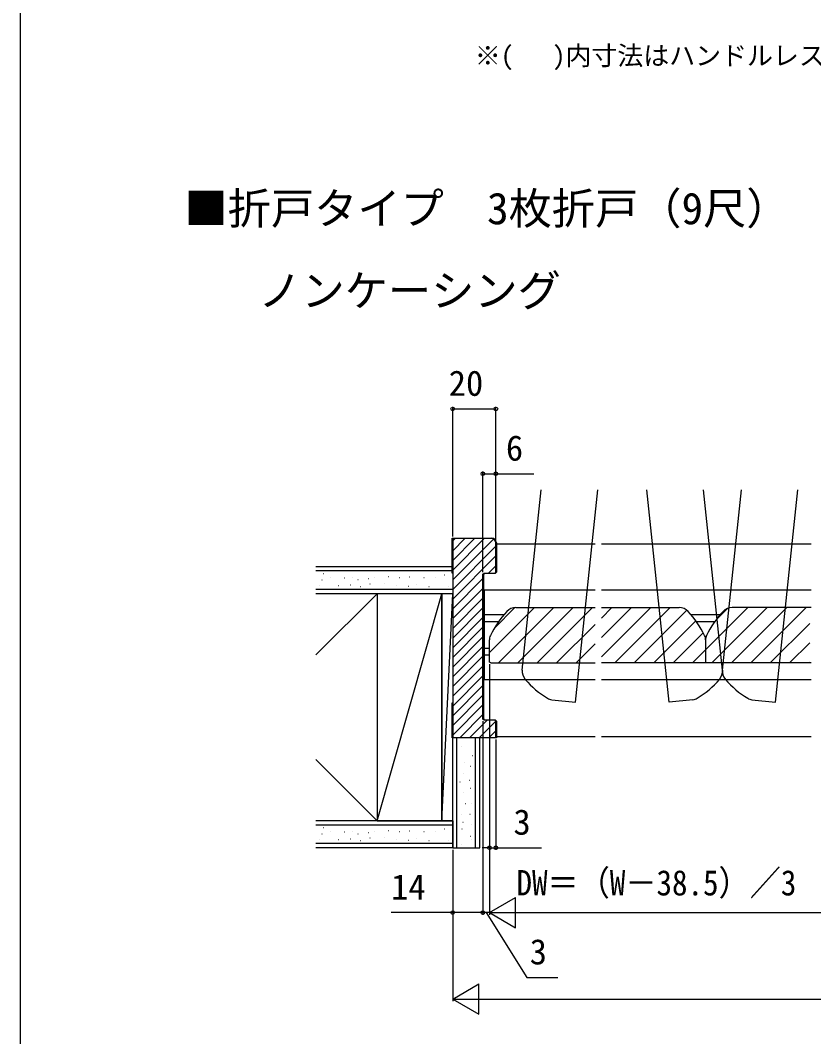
# Model space of a CAD drawing. Units: millimetres, scale not verified. Extents: x -700 to 700, y -1044 to 1040.
# Drawn here: x -700 to -333, y 10.1 to 480.2 of the extents above; entities that cross this region are included whole.
import ezdxf
from ezdxf.enums import TextEntityAlignment as Align

# ---------------------------------------------------------------- set-up
doc = ezdxf.new("R2010")
doc.units = ezdxf.units.MM
doc.header["$LTSCALE"] = 6
for name, color, linetype in [('0-2_USER1', 3, 'Continuous'), ('0-3_YKK_11', 7, 'Continuous'), ('0-4_YKK_12', 2, 'Continuous'), ('0-7_YKK_D', 6, 'Continuous'), ('0-8_YKK_ZWAK', 7, 'Continuous'), ('0-9_YSS_K', 3, 'Continuous')]:
    doc.layers.add(name, color=color, linetype=linetype)
doc.styles.add('ＭＳ ゴシック', font='')
doc.styles.get('ＭＳ ゴシック').set_extended_font_data('MS Gothic')

msp = doc.modelspace()

# ---------------------------------------------------------------- linework, layer by layer
at = {"layer": '0-3_YKK_11'}
for p, q in [((-500.2, 240.7), (-482, 240.7)), ((-500.2, 224.5), (-500.2, 240.7)), ((-479.8, 238.5), (-479.8, 224.917)), ((-500, 224.5), (-500.2, 224.5)), ((-500.2, 164.5), (-500, 164.5))]:
    msp.add_line(p, q, dxfattribs=at)
for points in [[(-482, 240.5), (-500, 240.5), (-500, 219.5)], [(-500, 219.5), (-500, 148.5), (-480, 148.5), (-480, 156), (-480.5, 156.5), (-485.5, 156.5), (-486, 157), (-486, 224), (-485.5, 224.5), (-480.5, 224.5), (-480, 225), (-480, 238.5)], [(-479.8, 224.917), (-480.417, 224.3), (-485.417, 224.3), (-485.8, 223.917), (-485.8, 157.083), (-485.417, 156.7), (-480.417, 156.7), (-479.8, 156.083), (-479.8, 148.3), (-500.2, 148.3), (-500.2, 164.5)]]:
    msp.add_lwpolyline(points, dxfattribs=at)
for radius in [2.2, 2]:
    msp.add_arc((-482, 238.5), radius, 0.00001, 89.99999, dxfattribs=at)
at = {"layer": '0-4_YKK_12'}
for p, q in [((-467.791, 179.703), (-459.006, 263)), ((-443.218, 164.802), (-432.862, 263)), ((-399.782, 164.802), (-410.138, 263)), ((-375.209, 179.703), (-383.994, 263)), ((-375.209, 179.703), (-366.425, 263)), ((-350.637, 164.802), (-340.281, 263)), ((-480, 238), (-434.15, 238)), ((-431.15, 238), (-334.15, 238)), ((-434.15, 216.7), (-485.5, 216.7)), ((-485.5, 216.7), (-485.5, 175.3)), ((-334.15, 216.7), (-431.15, 216.7)), ((-483, 187.819), (-462.219, 208.6)), ((-480.688, 199.111), (-471.218, 208.581)), ((-478.839, 183), (-453.239, 208.6)), ((-470.758, 208.6), (-434.15, 208.6)), ((-469.859, 183), (-444.259, 208.6)), ((-460.878, 183), (-435.278, 208.6)), ((-431.15, 208.6), (-395.242, 208.6)), ((-431.15, 203.748), (-426.298, 208.6)), ((-431.15, 194.768), (-417.318, 208.6)), ((-431.15, 185.788), (-408.338, 208.6)), ((-424.957, 183), (-399.357, 208.6)), ((-415.977, 183), (-391.651, 207.327)), ((-383, 189.036), (-363.436, 208.6)), ((-380.056, 183), (-354.456, 208.6)), ((-378.335, 202.682), (-372.792, 208.225)), ((-371.076, 183), (-345.476, 208.6)), ((-334.15, 208.6), (-370.758, 208.6)), ((-362.096, 183), (-336.496, 208.6)), ((-485.5, 205.35), (-476.557, 205.35)), ((-485.5, 202.15), (-478.998, 202.15)), ((-406.997, 183), (-387.518, 202.479)), ((-389.443, 205.35), (-376.218, 205.35)), ((-387.002, 202.15), (-378.718, 202.15)), ((-451.898, 183), (-434.15, 200.748)), ((-353.115, 183), (-334.85, 201.265)), ((-483, 183.326), (-483, 193.6)), ((-398.017, 183), (-384.099, 196.918)), ((-383, 193.6), (-383, 183)), ((-485.5, 189.85), (-483, 189.85)), ((-442.918, 183), (-434.15, 191.768)), ((-389.036, 183), (-383, 189.036)), ((-344.135, 183), (-334.85, 192.285)), ((-485.5, 186.65), (-483, 186.65)), ((-482.3, 183), (-483, 183.326)), ((-482.3, 183), (-434.15, 183)), ((-334.15, 183), (-383, 183)), ((-335.155, 183), (-334.85, 183.305)), ((-485.5, 175.3), (-434.15, 175.3)), ((-431.15, 175.3), (-334.15, 175.3)), ((-454.157, 165.956), (-443.218, 164.802)), ((-388.843, 165.956), (-399.782, 164.802)), ((-361.576, 165.956), (-350.637, 164.802)), ((-480, 149), (-434.15, 149)), ((-431.15, 149), (-334.15, 149))]:
    msp.add_line(p, q, dxfattribs=at)
msp.add_lwpolyline([(-383, 193.6), (-383, 183), (-431.15, 183)], dxfattribs=at)
for centre, radius, start, end in [((-470.758, 202.9), 5.7, 90, 136.77834), ((-395.242, 202.9), 5.7, 43.22166, 90), ((-370.758, 202.9), 5.7, 90, 136.77834), ((-443.067, 176.877), 43.7, 136.77834, 154.60847), ((-422.933, 176.877), 43.7, 25.39153, 43.22166), ((-343.067, 176.877), 43.7, 136.77834, 154.60847), ((-478.3, 193.6), 4.7, 154.60847, 180), ((-387.7, 193.6), 4.7, 360, 25.39153), ((-378.3, 193.6), 4.7, 154.60847, 180), ((-462.122, 179.105), 5.7, 173.98, 220.75834), ((-380.878, 179.105), 5.7, 319.24166, 6.02), ((-369.541, 179.105), 5.7, 173.98, 220.75834), ((-433.338, 203.914), 43.7, 220.75834, 238.58847), ((-409.662, 203.914), 43.7, 301.41153, 319.24166), ((-340.757, 203.914), 43.7, 220.75834, 238.58847), ((-453.664, 170.63), 4.7, 238.58847, 263.98), ((-389.336, 170.63), 4.7, 276.02, 301.41153), ((-361.083, 170.63), 4.7, 238.58847, 263.98)]:
    msp.add_arc(centre, radius, start, end, dxfattribs=at)
at = {"layer": '0-7_YKK_D'}
for p, q in [((-500, 241.5), (-500, 301.5)), ((-480, 239.5), (-480, 301.5)), ((-500, 300.5), (-480, 300.5)), ((-486, 225), (-486, 271.5)), ((-480, 239.5), (-480, 271.5)), ((-483, 182.326), (-483, 66.5)), ((-483, 182.326), (-483, 66.5)), ((-483, 182.326), (-483, 96.5)), ((-486, 156), (-486, 66.5)), ((-486, 156), (-486, 66.5)), ((-480, 147.5), (-480, 96.5)), ((-500, 96.5), (-500, 66.5)), ((-500, 96.48), (-500, 26.5)), ((-483, 97.5), (-486.4, 97.5)), ((-483, 97.5), (-480, 97.5)), ((-480, 97.5), (-458.927, 97.5)), ((-483, 67.5), (-470.876, 74.5)), ((-470.876, 60.5), (-470.876, 74.5)), ((-486, 67.5), (-489.4, 67.5)), ((-483, 67.5), (-486, 67.5)), ((-483, 67.5), (-486, 67.5)), ((-483, 67.5), (-479.6, 67.5)), ((-483, 67.5), (-470.876, 60.5)), ((-483, 67.5), (-458.751, 67.5)), ((-469, 67.5), (-297, 67.5)), ((-500, 27.5), (-487.876, 34.5)), ((-487.876, 20.5), (-487.876, 34.5)), ((-500, 27.5), (-487.876, 20.5)), ((-500, 27.5), (-475.751, 27.5)), ((-486, 27.5), (124.5, 27.5))]:
    msp.add_line(p, q, dxfattribs=at)
for points in [[(-486, 270.5), (-480, 270.5), (-462.509, 270.5)], [(-486, 67.5), (-500, 67.5), (-528.491, 67.5)], [(-484.5, 67.5), (-465.685, 37.5), (-451.412, 37.5)]]:
    msp.add_lwpolyline(points, dxfattribs=at)
for centre in [(-500, 300.5), (-480, 300.5), (-486, 270.5), (-480, 270.5), (-483, 97.5), (-480, 97.5), (-500, 67.5), (-486, 67.5), (-486, 67.5)]:
    msp.add_circle(centre, 0.85, dxfattribs=at)
at = {"layer": '0-8_YKK_ZWAK'}
msp.add_line((-700, 995.5), (-700, -1044.5), dxfattribs=at)
at = {"layer": '0-9_YSS_K'}
for p, q in [((-500, 239.381), (-498.881, 240.5)), ((-500, 234.89), (-494.39, 240.5)), ((-500, 230.4), (-489.9, 240.5)), ((-500, 225.91), (-485.41, 240.5)), ((-500, 221.42), (-481.123, 240.297)), ((-500, 216.93), (-480, 236.93)), ((-500, 212.44), (-480, 232.44)), ((-500, 227.5), (-563.319, 227.5)), ((-500, 227.5), (-500, 215)), ((-483.45, 224.5), (-480, 227.95)), ((-500, 225.5), (-563.319, 225.5)), ((-560.513, 221.432), (-560.413, 221.432)), ((-559.717, 224.296), (-559.617, 224.296)), ((-556.692, 222.386), (-556.592, 222.386)), ((-550.048, 222.294), (-549.948, 222.294)), ((-546.385, 222.294), (-546.285, 222.294)), ((-543.838, 221.499), (-543.738, 221.499)), ((-539.061, 221.976), (-538.961, 221.976)), ((-536.036, 222.613), (-535.936, 222.613)), ((-529.827, 222.931), (-529.727, 222.931)), ((-524.732, 222.454), (-524.632, 222.454)), ((-520.114, 222.772), (-520.014, 222.772)), ((-513.268, 222.454), (-513.168, 222.454)), ((-507.855, 222.294), (-507.755, 222.294)), ((-503.874, 223.727), (-503.774, 223.727)), ((-500, 207.95), (-486, 221.95)), ((-500, 217), (-563.319, 217)), ((-561.628, 218.885), (-561.528, 218.885)), ((-552.913, 218.793), (-552.813, 218.793)), ((-547.341, 219.111), (-547.241, 219.111)), ((-542.723, 218.315), (-542.623, 218.315)), ((-538.265, 219.589), (-538.165, 219.589)), ((-538.265, 219.589), (-538.165, 219.589)), ((-531.737, 219.589), (-531.637, 219.589)), ((-526.165, 218.952), (-526.065, 218.952)), ((-520.592, 218.475), (-520.492, 218.475)), ((-516.93, 219.27), (-516.83, 219.27)), ((-511.039, 218.315), (-510.939, 218.315)), ((-501.963, 218.156), (-501.863, 218.156)), ((-500, 203.459), (-486, 217.459)), ((-535, 215), (-563.319, 186.681)), ((-500, 215), (-563.319, 215)), ((-535, 110), (-505, 215)), ((-505, 110), (-500, 215)), ((-500, 198.969), (-486, 212.969)), ((-500, 194.479), (-486, 208.479)), ((-500, 189.989), (-486, 203.989)), ((-500, 185.499), (-486, 199.499)), ((-500, 181.009), (-486, 195.009)), ((-500, 176.519), (-486, 190.519)), ((-500, 172.029), (-486, 186.029)), ((-500, 167.538), (-486, 181.538)), ((-500, 163.048), (-486, 177.048)), ((-500, 158.558), (-486, 172.558)), ((-500, 154.068), (-486, 168.068)), ((-500, 149.578), (-486, 163.578)), ((-496.588, 148.5), (-486, 159.088)), ((-492.098, 148.5), (-484.098, 156.5)), ((-487.608, 148.5), (-480.054, 156.054)), ((-483.117, 148.5), (-480, 151.617)), ((-500, 97.5), (-500, 148.5)), ((-498, 97.5), (-498, 148.5)), ((-489.5, 97.5), (-489.5, 148.5)), ((-487.5, 97.5), (-487.5, 148.5)), ((-495.948, 144.22), (-495.848, 144.22)), ((-535, 110), (-563.319, 138.319)), ((-494.706, 137.126), (-494.606, 137.126)), ((-490.98, 140.141), (-490.88, 140.141)), ((-494.883, 131.806), (-494.783, 131.806)), ((-491.69, 135.175), (-491.59, 135.175)), ((-496.657, 127.904), (-496.557, 127.904)), ((-492.222, 128.791), (-492.122, 128.791)), ((-494.883, 122.939), (-494.783, 122.939)), ((-491.868, 125.067), (-491.768, 125.067)), ((-494.174, 117.973), (-494.074, 117.973)), ((-491.513, 117.973), (-491.413, 117.973)), ((-492.045, 113.008), (-491.945, 113.008)), ((-500, 110), (-563.319, 110)), ((-500, 110), (-500, 97.5)), ((-496.125, 112.653), (-496.025, 112.653)), ((-495.238, 109.284), (-495.138, 109.284)), ((-495.238, 109.284), (-495.138, 109.284)), ((-491.513, 108.397), (-491.413, 108.397)), ((-500, 108), (-563.319, 108)), ((-560.513, 103.932), (-560.413, 103.932)), ((-559.717, 106.796), (-559.617, 106.796)), ((-556.692, 104.886), (-556.592, 104.886)), ((-550.048, 104.794), (-549.948, 104.794)), ((-546.385, 104.794), (-546.285, 104.794)), ((-543.838, 103.999), (-543.738, 103.999)), ((-539.061, 104.476), (-538.961, 104.476)), ((-536.036, 105.113), (-535.936, 105.113)), ((-529.827, 105.431), (-529.727, 105.431)), ((-524.732, 104.954), (-524.632, 104.954)), ((-520.114, 105.272), (-520.014, 105.272)), ((-513.268, 104.954), (-513.168, 104.954)), ((-507.855, 104.794), (-507.755, 104.794)), ((-503.874, 106.227), (-503.774, 106.227)), ((-495.77, 106.269), (-495.67, 106.269)), ((-500, 99.5), (-563.319, 99.5)), ((-561.628, 101.385), (-561.528, 101.385)), ((-552.913, 101.293), (-552.813, 101.293)), ((-547.341, 101.611), (-547.241, 101.611)), ((-542.723, 100.815), (-542.623, 100.815)), ((-538.265, 102.089), (-538.165, 102.089)), ((-538.265, 102.089), (-538.165, 102.089)), ((-531.737, 102.089), (-531.637, 102.089)), ((-526.165, 101.452), (-526.065, 101.452)), ((-520.592, 100.975), (-520.492, 100.975)), ((-516.93, 101.77), (-516.83, 101.77)), ((-511.039, 100.815), (-510.939, 100.815)), ((-501.963, 100.656), (-501.863, 100.656)), ((-496.125, 98.998), (-496.025, 98.998)), ((-491.69, 102.9), (-491.59, 102.9)), ((-491.335, 101.303), (-491.235, 101.303)), ((-500, 97.5), (-563.319, 97.5)), ((-500, 97.5), (-487.5, 97.5))]:
    msp.add_line(p, q, dxfattribs=at)
msp.add_lwpolyline([(-535, 110), (-505, 110), (-505, 215), (-535, 215)], close=True, dxfattribs=at)
msp.add_lwpolyline([(-500, 215), (-505, 215), (-505, 110), (-500, 110), (-500, 148.5)], dxfattribs=at)

# ---------------------------------------------------------------- texts
at = {"layer": '0-2_USER1', "style": 'ＭＳ ゴシック'}
for s, height, p in [('※(   )内寸法はハンドルレスCNA・DNA・ENAデザインの場合', 8.798, (-489.766, 456.841)), ('■折戸タイプ\u30003枚折戸（9尺）', 14.66, (-624.06, 381.479)), ('   ノンケーシング', 14.66, (-619.856, 343.486))]:
    msp.add_text(s, height=height, dxfattribs=at).set_placement(p, align=Align.BOTTOM_LEFT)
at = {"layer": '0-7_YKK_D', "style": 'ＭＳ ゴシック'}
for s, p in [('20', (-501.818, 303)), ('6', (-475.373, 273)), ('3', (-471.882, 100)), ('14', (-528.445, 70)), ('3', (-464.367, 40))]:
    msp.add_text(s, height=11.73, dxfattribs=at).set_placement(p, align=Align.BOTTOM_LEFT)
at = {"layer": '0-7_YKK_D', "style": 'ＭＳ ゴシック', "width": 0.9}
msp.add_text('DW＝（W－38.5）／3', height=11.73, dxfattribs=at).set_placement((-470.464, 71.909), align=Align.BOTTOM_LEFT)

doc.saveas('drawing.dxf')
